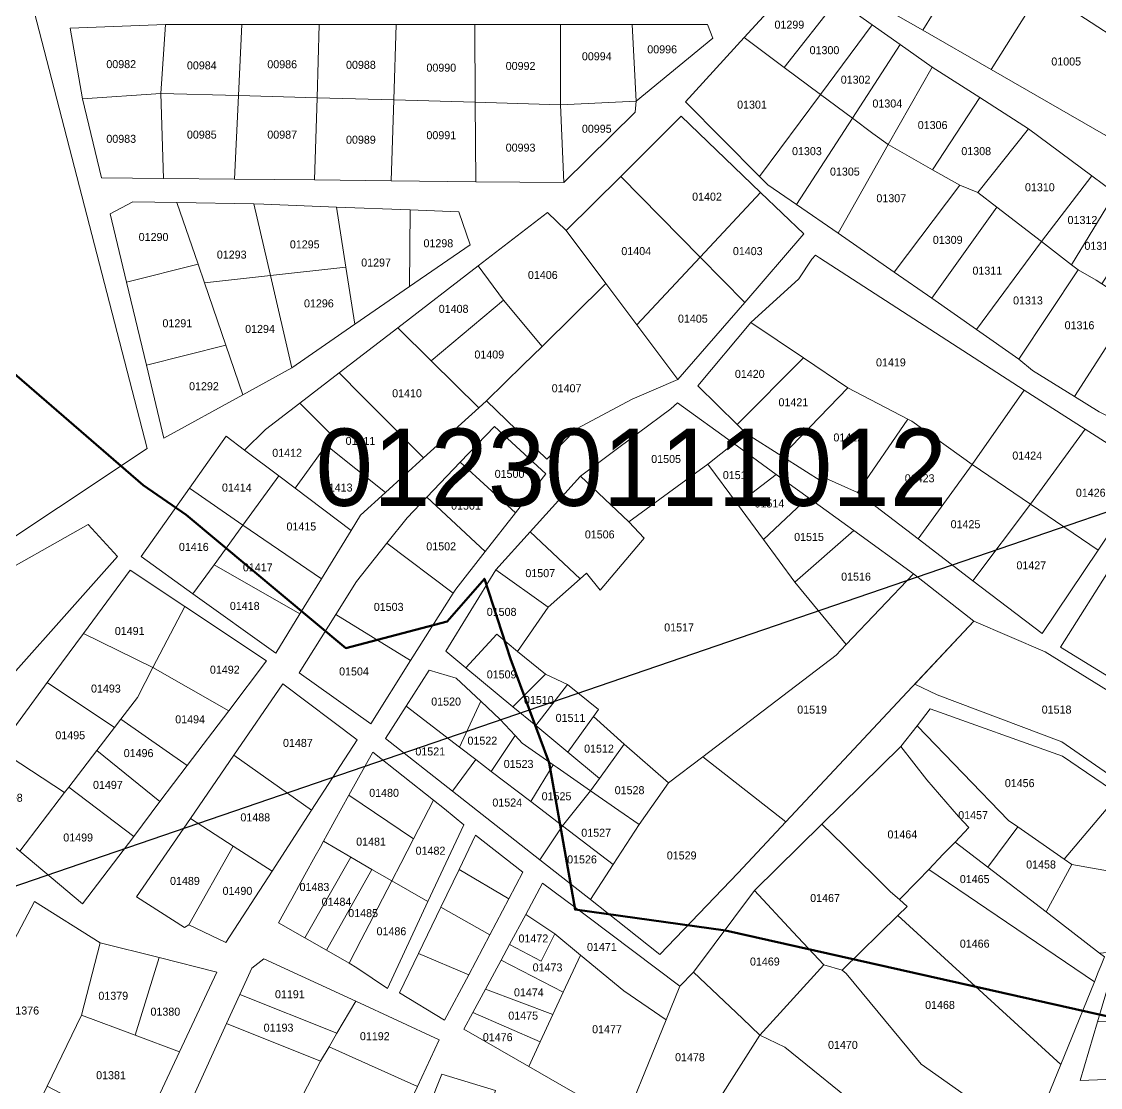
# Model space of a CAD drawing. Header units: metres. Extents: x 245225 to 248406, y 1633796 to 1637634.
# Drawn here: x 246328.6 to 246530.8, y 1634529.7 to 1634729.4 of the extents above; entities that cross this region are included whole.
import ezdxf
from ezdxf.enums import TextEntityAlignment as Align

# ---------------------------------------------------------------- set-up
doc = ezdxf.new("R2010")
doc.units = ezdxf.units.M
doc.header["$MEASUREMENT"] = 0
doc.layers.add('historique_numero_parcelle', color=7, linetype='Continuous')
doc.layers.add('limites_sections', color=7, linetype='Continuous')
doc.layers.add('Limites_Communes', color=7, linetype='Continuous', lineweight=211, plot=False)
doc.layers.add('LIMITES_PARCELLES', color=7, linetype='Continuous', lineweight=0, true_color=0xffffff)
doc.styles.add('Style-FANCY', font='FANCY.shx')

msp = doc.modelspace()

# ---------------------------------------------------------------- linework, layer by layer
at = {"layer": 'Limites_Communes', "color": 210, "lineweight": 80, "flags": 128}
msp.add_lwpolyline([(246816.4302, 1634263.9817), (246794.7343, 1634326.8203), (246780.4792, 1634357.3669), (246711.1976, 1634490.176), (246697.4991, 1634511.3582), (246685.1296, 1634530.4852), (246678.9118, 1634540.1777), (246667.7642, 1634557.5549), (246649.0798, 1634583.3906), (246642.7543, 1634592.1372), (246626.617, 1634586.3651), (246576.9768, 1634616.6345), (246567.3856, 1634602.7438), (246545.3612, 1634540), (246460.5599, 1634559.0875), (246432.3612, 1634563), (246427.4869, 1634590.5068), (246420.2108, 1634610.0199), (246415.3612, 1634625), (246408.3612, 1634617), (246389.3612, 1634612), (246359.3983, 1634636.9696), (246351.3874, 1634642.5217), (246313.6842, 1634675.0655)], dxfattribs=at)
at = {"layer": 'limites_parcelles', "flags": 128}
for points in [[(246507.248, 1634743.466), (246497.518, 1634727.791), (246483.234, 1634735.98), (246490.695, 1634745.346), (246492.928, 1634749.122), (246494.388, 1634751.592), (246507.248, 1634743.466)], [(246523.252, 1634733.074), (246539.774, 1634722.345), (246531.882, 1634708.089), (246510.357, 1634720.43), (246519.725, 1634735.363), (246523.252, 1634733.074)], [(246471.578, 1634720.818), (246478.372, 1634715.767), (246466.949, 1634700.369), (246453.072, 1634714.39), (246464.053, 1634726.413), (246471.578, 1634720.818)], [(246499.268, 1634720.899), (246491.031, 1634706.354), (246488.18, 1634708.474), (246484.352, 1634711.321), (246493.316, 1634725.112), (246499.268, 1634720.899)], [(246484.352, 1634711.321), (246473.838, 1634695.146), (246468.47, 1634698.832), (246466.949, 1634700.369), (246478.372, 1634715.767), (246484.352, 1634711.321)], [(246499.336, 1634701.655), (246508.226, 1634715.179), (246517.376, 1634709.336), (246507.851, 1634697.377), (246504.464, 1634698.753), (246499.336, 1634701.655)], [(246491.031, 1634706.354), (246481.647, 1634689.784), (246473.838, 1634695.146), (246484.352, 1634711.321), (246488.18, 1634708.474), (246491.031, 1634706.354)], [(246529.239, 1634700.511), (246519.802, 1634688.179), (246511.403, 1634694.643), (246507.851, 1634697.377), (246517.376, 1634709.336), (246529.239, 1634700.511)], [(246499.336, 1634701.655), (246504.464, 1634698.753), (246492.188, 1634682.455), (246481.647, 1634689.784), (246491.031, 1634706.354), (246499.336, 1634701.655)], [(246455.8, 1634685.295), (246443.927, 1634672.608), (246438.136, 1634680.329), (246430.688, 1634690.26), (246440.903, 1634700.415), (246455.8, 1634685.295)], [(246511.403, 1634694.643), (246499.217, 1634677.557), (246492.188, 1634682.455), (246504.464, 1634698.753), (246507.851, 1634697.377), (246511.403, 1634694.643)], [(246539.284, 1634693.038), (246531.095, 1634680.297), (246530.076, 1634680.973), (246526.689, 1634682.878), (246525.411, 1634683.862), (246533.623, 1634697.249), (246539.284, 1634693.038)], [(246357.701, 1634695.503), (246361.658, 1634683.944), (246348.249, 1634680.591), (246345.184, 1634693.38), (246349.407, 1634695.646), (246357.701, 1634695.503)], [(246372.096, 1634695.255), (246375.218, 1634681.851), (246362.844, 1634680.479), (246361.658, 1634683.944), (246357.701, 1634695.503), (246372.096, 1634695.255)], [(246387.584, 1634694.671), (246389.369, 1634683.421), (246375.218, 1634681.851), (246372.096, 1634695.255), (246373.96, 1634695.223), (246387.584, 1634694.671)], [(246401.443, 1634694.111), (246401.308, 1634679.747), (246391.072, 1634672.685), (246389.369, 1634683.421), (246387.584, 1634694.671), (246401.443, 1634694.111)], [(246430.688, 1634690.26), (246438.136, 1634680.329), (246426.15, 1634668.554), (246418.932, 1634677.235), (246414.152, 1634683.642), (246427.146, 1634693.656), (246430.688, 1634690.26)], [(246525.411, 1634683.862), (246526.689, 1634682.878), (246515.577, 1634666.156), (246507.592, 1634671.72), (246519.802, 1634688.179), (246525.411, 1634683.862)], [(246516.529, 1634660.336), (246506.774, 1634646.411), (246495.499, 1634654.524), (246494.756, 1634654.91), (246483.509, 1634660.759), (246475.159, 1634666.39), (246465.306, 1634673.036), (246474.298, 1634681.232), (246476.736, 1634684.889), (246477.426, 1634685.638), (246478.167, 1634685.162), (246516.529, 1634660.336)], [(246362.844, 1634680.479), (246366.852, 1634668.769), (246351.979, 1634665.03), (246348.249, 1634680.591), (246361.658, 1634683.944), (246362.844, 1634680.479)], [(246537.062, 1634676.336), (246525.97, 1634659.182), (246518.117, 1634664.04), (246515.577, 1634666.156), (246526.689, 1634682.878), (246530.076, 1634680.973), (246531.095, 1634680.297), (246532.557, 1634679.326), (246537.062, 1634676.336)], [(246379.252, 1634664.531), (246370.037, 1634659.464), (246366.852, 1634668.769), (246362.844, 1634680.479), (246375.218, 1634681.851), (246379.252, 1634664.531)], [(246432.593, 1634653.112), (246427.037, 1634647.397), (246415.765, 1634658.351), (246422.618, 1634665.083), (246426.15, 1634668.554), (246438.136, 1634680.329), (246443.927, 1634672.608), (246451.643, 1634662.32), (246443.07, 1634658.669), (246432.593, 1634653.112)], [(246426.15, 1634668.554), (246422.618, 1634665.083), (246415.765, 1634658.351), (246414.287, 1634657.011), (246405.386, 1634665.838), (246418.932, 1634677.235), (246426.15, 1634668.554)], [(246549.392, 1634668.572), (246537.703, 1634652.791), (246530.605, 1634656.314), (246525.97, 1634659.182), (246537.062, 1634676.336), (246542.353, 1634672.824), (246549.392, 1634668.572)], [(246414.287, 1634657.011), (246403.952, 1634647.648), (246394.761, 1634656.899), (246392.376, 1634659.3), (246388.122, 1634663.581), (246399.117, 1634672.055), (246405.386, 1634665.838), (246414.287, 1634657.011)], [(246483.509, 1634660.759), (246471.089, 1634647.995), (246464.441, 1634652.232), (246462.709, 1634653.938), (246475.159, 1634666.39), (246483.509, 1634660.759)], [(246403.952, 1634647.648), (246396.779, 1634641.149), (246385.691, 1634650.019), (246386.932, 1634651.742), (246380.741, 1634657.893), (246388.122, 1634663.581), (246392.376, 1634659.3), (246394.761, 1634656.899), (246403.952, 1634647.648)], [(246494.756, 1634654.91), (246485.309, 1634641.18), (246479.276, 1634643.825), (246478.959, 1634642.979), (246471.089, 1634647.995), (246483.509, 1634660.759), (246494.756, 1634654.91)], [(246385.691, 1634650.019), (246382.499, 1634645.588), (246379.879, 1634641.969), (246376.792, 1634644.297), (246370.395, 1634649.119), (246374.331, 1634652.954), (246380.741, 1634657.893), (246386.932, 1634651.742), (246385.691, 1634650.019)], [(246451.502, 1634642.274), (246442.446, 1634635.676), (246433.344, 1634644.249), (246444.232, 1634652.347), (246450.278, 1634656.843), (246451.575, 1634657.952), (246462.083, 1634650.34), (246457.263, 1634646.471), (246451.502, 1634642.274)], [(246506.774, 1634646.411), (246496.688, 1634632.479), (246485.309, 1634641.18), (246494.756, 1634654.91), (246495.499, 1634654.524), (246506.774, 1634646.411)], [(246530.426, 1634630.377), (246517.741, 1634638.977), (246527.997, 1634653.022), (246537.273, 1634647.106), (246540.236, 1634644.99), (246530.426, 1634630.377)], [(246370.395, 1634649.119), (246376.792, 1634644.297), (246370.072, 1634635.068), (246360.031, 1634641.954), (246366.927, 1634651.734), (246370.395, 1634649.119)], [(246396.779, 1634641.149), (246392.112, 1634636.92), (246390.365, 1634634.062), (246379.879, 1634641.969), (246382.499, 1634645.588), (246385.691, 1634650.019), (246396.779, 1634641.149)], [(246462.802, 1634638.953), (246467.678, 1634632.336), (246473.561, 1634624.352), (246483.155, 1634612.66), (246481.287, 1634610.7), (246456.309, 1634591.645), (246449.888, 1634586.748), (246441.554, 1634594.024), (246435.818, 1634599.181), (246436.744, 1634600.47), (246430.91, 1634605.196), (246426.783, 1634607.101), (246421.581, 1634611.395), (246427.312, 1634619.695), (246433.274, 1634624.956), (246434.508, 1634626.045), (246437.048, 1634622.87), (246445.303, 1634632.607), (246442.446, 1634635.676), (246451.502, 1634642.274), (246457.263, 1634646.471), (246462.802, 1634638.953)], [(246379.879, 1634641.969), (246390.365, 1634634.062), (246384.789, 1634624.977), (246370.072, 1634635.068), (246376.792, 1634644.297), (246379.879, 1634641.969)], [(246433.274, 1634624.956), (246423.906, 1634633.804), (246433.344, 1634644.249), (246442.446, 1634635.676), (246445.303, 1634632.607), (246437.048, 1634622.87), (246434.508, 1634626.045), (246433.274, 1634624.956)], [(246370.072, 1634635.068), (246364.648, 1634627.619), (246360.693, 1634622.188), (246350.995, 1634629.141), (246360.031, 1634641.954), (246370.072, 1634635.068)], [(246415.47, 1634630.079), (246409.987, 1634623.077), (246409.513, 1634622.327), (246397.072, 1634631.678), (246400.859, 1634636.412), (246404.57, 1634640.303), (246415.47, 1634630.079)], [(246409.513, 1634622.327), (246401.51, 1634609.665), (246387.46, 1634618.308), (246391.334, 1634624.506), (246397.072, 1634631.678), (246409.513, 1634622.327)], [(246582.541, 1634592.009), (246573.084, 1634581.625), (246562.077, 1634588.39), (246547.698, 1634597.228), (246534.068, 1634605.606), (246523.369, 1634612.181), (246533.545, 1634628.323), (246544.566, 1634621.542), (246558.454, 1634612.997), (246572.153, 1634604.567), (246569.49, 1634600.293), (246582.541, 1634592.009)], [(246427.312, 1634619.695), (246421.581, 1634611.395), (246417.681, 1634614.615), (246411.883, 1634608.335), (246408.089, 1634611.398), (246417.469, 1634626.68), (246427.312, 1634619.695)], [(246507.11, 1634617.05), (246494.62, 1634603.722), (246471.857, 1634579.432), (246456.309, 1634591.645), (246481.287, 1634610.7), (246483.155, 1634612.66), (246495.79, 1634625.92), (246507.11, 1634617.05)], [(246500.234, 1634603.258), (246496.076, 1634605.275), (246507.11, 1634617.05), (246520.479, 1634611.316), (246565.088, 1634583.693), (246564.136, 1634582.82), (246540.323, 1634582.9), (246523.605, 1634594.423), (246500.234, 1634603.258)], [(246353.2, 1634608.366), (246350.273, 1634602.755), (246347.162, 1634598.69), (246345.983, 1634597.148), (246333.377, 1634605.552), (246340.176, 1634614.754), (246353.2, 1634608.366)], [(246420.705, 1634601.023), (246411.883, 1634608.335), (246417.681, 1634614.615), (246421.581, 1634611.395), (246426.783, 1634607.101), (246420.705, 1634601.023)], [(246367.397, 1634600.248), (246359.621, 1634589.978), (246347.162, 1634598.69), (246350.273, 1634602.755), (246353.2, 1634608.366), (246367.397, 1634600.248)], [(246414.682, 1634602.036), (246410.7, 1634593.454), (246400.695, 1634601.108), (246404.981, 1634607.842), (246410.061, 1634606.36), (246414.682, 1634602.036)], [(246345.983, 1634597.148), (246342.652, 1634592.795), (246337.414, 1634585.951), (246336.641, 1634584.939), (246324.162, 1634593.082), (246333.377, 1634605.552), (246345.983, 1634597.148)], [(246435.818, 1634599.181), (246431.007, 1634592.485), (246424.958, 1634597.498), (246430.91, 1634605.196), (246436.744, 1634600.47), (246435.818, 1634599.181)], [(246421.108, 1634595.597), (246416.644, 1634588.906), (246413.734, 1634591.132), (246410.7, 1634593.454), (246414.682, 1634602.036), (246418.316, 1634598.635), (246421.108, 1634595.597)], [(246410.7, 1634593.454), (246413.734, 1634591.132), (246409.387, 1634585.167), (246396.832, 1634595.036), (246400.695, 1634601.108), (246410.7, 1634593.454)], [(246534.293, 1634584.55), (246524.027, 1634572.45), (246515.339, 1634578.501), (246513.603, 1634579.71), (246496.48, 1634597.464), (246498.932, 1634600.595), (246523.737, 1634591.731), (246534.293, 1634584.55)], [(246354.515, 1634583.235), (246342.652, 1634592.795), (246345.983, 1634597.148), (246347.162, 1634598.69), (246359.621, 1634589.978), (246354.515, 1634583.235)], [(246515.339, 1634578.501), (246509.731, 1634570.951), (246503.599, 1634575.661), (246506.202, 1634578.371), (246504.213, 1634580.431), (246498.286, 1634587.31), (246493.418, 1634593.555), (246496.48, 1634597.464), (246513.603, 1634579.71), (246515.339, 1634578.501)], [(246416.644, 1634588.906), (246421.108, 1634595.597), (246422.401, 1634594.191), (246428.238, 1634590.132), (246424.029, 1634583.256), (246416.644, 1634588.906)], [(246449.888, 1634586.748), (246444.332, 1634578.942), (246440.579, 1634581.552), (246435.23, 1634585.271), (246436.908, 1634587.594), (246441.554, 1634594.024), (246449.888, 1634586.748)], [(246382.938, 1634581.601), (246375.544, 1634570.177), (246368.271, 1634574.878), (246360.225, 1634580.078), (246368.355, 1634591.931), (246382.938, 1634581.601)], [(246471.857, 1634579.432), (246462.908, 1634569.883), (246448.267, 1634554.608), (246441.877, 1634559.63), (246435.217, 1634564.865), (246439.474, 1634571.439), (246444.332, 1634578.942), (246449.888, 1634586.748), (246456.309, 1634591.645), (246471.857, 1634579.432)], [(246503.599, 1634575.661), (246501.387, 1634573.358), (246498.66, 1634570.518), (246496.593, 1634568.366), (246493.188, 1634564.871), (246491.513, 1634566.355), (246482.646, 1634575.065), (246478.637, 1634579.003), (246493.418, 1634593.555), (246498.286, 1634587.31), (246504.213, 1634580.431), (246506.202, 1634578.371), (246503.599, 1634575.661)], [(246416.644, 1634588.906), (246424.029, 1634583.256), (246429.977, 1634578.705), (246425.728, 1634572.324), (246409.387, 1634585.167), (246413.734, 1634591.132), (246416.644, 1634588.906)], [(246424.029, 1634583.256), (246428.238, 1634590.132), (246428.957, 1634589.632), (246435.23, 1634585.271), (246429.977, 1634578.705), (246424.029, 1634583.256)], [(246349.586, 1634576.725), (246340.013, 1634564.083), (246328.252, 1634573.976), (246336.641, 1634584.939), (246337.414, 1634585.951), (246349.586, 1634576.725)], [(246402.054, 1634576.269), (246399.654, 1634571.638), (246397.966, 1634568.383), (246394.248, 1634570.537), (246390.328, 1634572.808), (246385.165, 1634575.8), (246386.572, 1634578.345), (246387.311, 1634579.681), (246389.938, 1634584.432), (246402.054, 1634576.269)], [(246429.977, 1634578.705), (246435.23, 1634585.271), (246440.579, 1634581.552), (246444.332, 1634578.942), (246439.474, 1634571.439), (246429.977, 1634578.705)], [(246538.421, 1634581.743), (246540.609, 1634569.37), (246539.215, 1634569.021), (246525.456, 1634571.455), (246524.027, 1634572.45), (246534.293, 1634584.55), (246538.421, 1634581.743)], [(246404.762, 1634564.516), (246397.966, 1634568.383), (246399.654, 1634571.638), (246402.054, 1634576.269), (246405.812, 1634583.519), (246407.857, 1634581.911), (246411.458, 1634578.899), (246404.762, 1634564.516)], [(246368.271, 1634574.878), (246359.901, 1634560.132), (246359.107, 1634559.656), (246350.138, 1634565.371), (246360.225, 1634580.078), (246368.271, 1634574.878)], [(246493.188, 1634564.871), (246494.62, 1634563.602), (246492.882, 1634561.9), (246482.411, 1634551.644), (246478.975, 1634552.628), (246473.193, 1634558.838), (246466, 1634566.562), (246478.637, 1634579.003), (246482.646, 1634575.065), (246491.513, 1634566.355), (246493.188, 1634564.871)], [(246524.027, 1634572.45), (246525.456, 1634571.455), (246520.641, 1634562.57), (246509.731, 1634570.951), (246515.339, 1634578.501), (246524.027, 1634572.45)], [(246390.328, 1634572.808), (246381.66, 1634557.702), (246376.723, 1634560.534), (246378.732, 1634564.167), (246379.212, 1634565.036), (246380.921, 1634568.126), (246381.699, 1634569.533), (246383.606, 1634572.982), (246384.525, 1634574.642), (246385.165, 1634575.8), (246390.328, 1634572.808)], [(246509.731, 1634570.951), (246520.641, 1634562.57), (246530.692, 1634554.85), (246531.605, 1634554.148), (246530.989, 1634552.597), (246530.45, 1634551.27), (246529.723, 1634549.48), (246498.66, 1634570.518), (246501.387, 1634573.358), (246503.599, 1634575.661), (246509.731, 1634570.951)], [(246520.641, 1634562.57), (246525.456, 1634571.455), (246539.215, 1634569.021), (246540.609, 1634569.37), (246542.254, 1634555.755), (246530.692, 1634554.85), (246520.641, 1634562.57)], [(246385.727, 1634555.369), (246394.248, 1634570.537), (246397.966, 1634568.383), (246397.108, 1634566.727), (246394.46, 1634561.619), (246392.243, 1634557.342), (246389.961, 1634552.94), (246385.727, 1634555.369)], [(246529.723, 1634549.48), (246524.801, 1634537.356), (246523.422, 1634533.958), (246492.882, 1634561.9), (246494.62, 1634563.602), (246493.188, 1634564.871), (246496.593, 1634568.366), (246498.66, 1634570.518), (246529.723, 1634549.48)], [(246404.762, 1634564.516), (246397.17, 1634548.208), (246391.437, 1634552.093), (246389.961, 1634552.94), (246392.243, 1634557.342), (246394.46, 1634561.619), (246397.108, 1634566.727), (246397.966, 1634568.383), (246404.762, 1634564.516)], [(246451.982, 1634548.614), (246449.433, 1634542.35), (246441.482, 1634547.78), (246433.346, 1634554.471), (246428.54, 1634558.424), (246423.084, 1634562.1), (246426.244, 1634567.961), (246434.488, 1634561.843), (246451.982, 1634548.614)], [(246454.536, 1634551.263), (246466, 1634566.562), (246473.193, 1634558.838), (246478.975, 1634552.628), (246466.96, 1634539.474), (246463.708, 1634542.559), (246454.536, 1634551.263)], [(246343.295, 1634556.779), (246339.777, 1634543.219), (246333.384, 1634529.899), (246330.252, 1634523.375), (246323.211, 1634529.511), (246319.14, 1634533.059), (246325.331, 1634553.697), (246331.018, 1634564.505), (246343.295, 1634556.779)], [(246523.422, 1634533.958), (246520.935, 1634527.832), (246516.971, 1634520.065), (246497.222, 1634534.029), (246496.335, 1634535.101), (246483.152, 1634551.009), (246482.411, 1634551.644), (246492.882, 1634561.9), (246523.422, 1634533.958)], [(246433.346, 1634554.471), (246430.127, 1634547.532), (246418.463, 1634553.529), (246420.048, 1634556.469), (246426, 1634553.346), (246428.54, 1634558.424), (246433.346, 1634554.471)], [(246387.705, 1634539.813), (246369.485, 1634547.078), (246371.743, 1634552.046), (246373.965, 1634553.739), (246391.226, 1634545.803), (246387.705, 1634539.813)], [(246449.433, 1634542.35), (246442.83, 1634526.122), (246439.655, 1634527.514), (246434.844, 1634527.189), (246431.952, 1634528.849), (246423.665, 1634533.603), (246425.812, 1634538.231), (246428.187, 1634543.349), (246430.127, 1634547.532), (246433.346, 1634554.471), (246441.482, 1634547.78), (246449.433, 1634542.35)], [(246466.96, 1634539.474), (246461.288, 1634530.51), (246455.106, 1634520.741), (246442.83, 1634526.122), (246449.433, 1634542.35), (246451.982, 1634548.614), (246454.536, 1634551.263), (246463.708, 1634542.559), (246466.96, 1634539.474)], [(246516.971, 1634520.065), (246512.363, 1634511.036), (246498.257, 1634518.66), (246487.084, 1634524.698), (246471.703, 1634537.209), (246466.96, 1634539.474), (246478.975, 1634552.628), (246482.411, 1634551.644), (246483.152, 1634551.009), (246496.335, 1634535.101), (246497.222, 1634534.029), (246516.971, 1634520.065)], [(246545.899, 1634542.539), (246542.821, 1634542.428), (246530.301, 1634541.978), (246533.088, 1634551.415), (246545.826, 1634551.966), (246545.899, 1634542.539)], [(246387.705, 1634539.813), (246386.229, 1634537.302), (246384.624, 1634534.572), (246367.018, 1634541.651), (246369.485, 1634547.078), (246387.705, 1634539.813)], [(246402.775, 1634529.829), (246386.229, 1634537.302), (246387.705, 1634539.813), (246391.226, 1634545.803), (246406.88, 1634538.605), (246402.775, 1634529.829)], [(246349.867, 1634539.44), (246358.186, 1634536.324), (246350.873, 1634520.738), (246333.384, 1634529.899), (246339.777, 1634543.219), (246349.867, 1634539.44)], [(246425.812, 1634538.231), (246423.665, 1634533.603), (246421.642, 1634534.763), (246411.488, 1634540.589), (246413.184, 1634543.737), (246425.812, 1634538.231)], [(246384.624, 1634534.572), (246381.344, 1634528.328), (246384.826, 1634526.518), (246380.497, 1634517.215), (246360.502, 1634527.315), (246367.018, 1634541.651), (246384.624, 1634534.572)], [(246512.363, 1634511.036), (246507.917, 1634502.326), (246494.343, 1634507.77), (246487.597, 1634510.475), (246475.833, 1634514.342), (246457.329, 1634520.424), (246455.106, 1634520.741), (246461.288, 1634530.51), (246466.96, 1634539.474), (246471.703, 1634537.209), (246487.084, 1634524.698), (246498.257, 1634518.66), (246512.363, 1634511.036)], [(246402.775, 1634529.829), (246398.019, 1634519.66), (246384.826, 1634526.518), (246381.344, 1634528.328), (246384.624, 1634534.572), (246386.229, 1634537.302), (246402.775, 1634529.829)]]:
    msp.add_lwpolyline(points, close=True, dxfattribs=at)
at = {"layer": 'limites_parcelles'}
for points in [[(246523.252, 1634733.074), (246534.003, 1634747.38), (246548.286, 1634737.723), (246539.774, 1634722.345)], [(246519.725, 1634735.363), (246510.357, 1634720.43), (246497.518, 1634727.791), (246507.248, 1634743.466)], [(246481.464, 1634733.5), (246471.578, 1634720.818), (246464.053, 1634726.413), (246474.82, 1634738.203)], [(246352.106, 1634649.384), (246302.152, 1634616.258), (246279.61, 1634702.618), (246329.986, 1634735.003)], [(246471.578, 1634720.818), (246481.464, 1634733.5), (246488.063, 1634728.829), (246478.372, 1634715.767)], [(246354.698, 1634715.966), (246340.014, 1634714.948), (246337.651, 1634728.196), (246355.545, 1634728.878)], [(246369.238, 1634715.555), (246354.698, 1634715.966), (246355.545, 1634728.878), (246369.889, 1634728.878)], [(246383.968, 1634715.139), (246369.238, 1634715.555), (246369.889, 1634728.878), (246384.382, 1634728.878)], [(246398.339, 1634714.733), (246383.968, 1634715.139), (246384.382, 1634728.878), (246398.773, 1634728.878)], [(246413.64, 1634714.301), (246398.339, 1634714.733), (246398.773, 1634728.878), (246413.565, 1634728.878)], [(246429.629, 1634713.849), (246413.64, 1634714.301), (246413.565, 1634728.878), (246429.627, 1634728.878)], [(246443.81, 1634714.484), (246429.629, 1634713.849), (246429.627, 1634728.878), (246443.03, 1634728.878)], [(246443.81, 1634714.484), (246443.03, 1634728.878), (246457.145, 1634728.878), (246458.204, 1634726.338)], [(246493.316, 1634725.112), (246484.352, 1634711.321), (246478.372, 1634715.767), (246488.063, 1634728.829)], [(246508.226, 1634715.179), (246499.336, 1634701.655), (246491.031, 1634706.354), (246499.268, 1634720.899)], [(246355.194, 1634700.03), (246343.561, 1634700.152), (246340.014, 1634714.948), (246354.698, 1634715.966)], [(246369.238, 1634715.555), (246368.472, 1634699.891), (246355.194, 1634700.03), (246354.698, 1634715.966)], [(246383.968, 1634715.139), (246383.503, 1634699.734), (246368.472, 1634699.891), (246369.238, 1634715.555)], [(246398.339, 1634714.733), (246397.875, 1634699.584), (246383.503, 1634699.734), (246383.968, 1634715.139)], [(246413.64, 1634714.301), (246413.717, 1634699.418), (246397.875, 1634699.584), (246398.339, 1634714.733)], [(246429.629, 1634713.849), (246430.264, 1634699.244), (246413.717, 1634699.418), (246413.64, 1634714.301)], [(246430.264, 1634699.244), (246429.629, 1634713.849), (246443.81, 1634714.484), (246443.617, 1634712.418)], [(246467.14, 1634697.411), (246455.8, 1634685.295), (246440.903, 1634700.415), (246452.255, 1634711.701)], [(246533.623, 1634697.249), (246525.411, 1634683.862), (246519.802, 1634688.179), (246529.239, 1634700.511)], [(246464.166, 1634676.804), (246455.8, 1634685.295), (246467.14, 1634697.411), (246475.251, 1634689.624)], [(246401.308, 1634679.747), (246401.443, 1634694.111), (246410.579, 1634693.741), (246412.695, 1634687.603)], [(246519.802, 1634688.179), (246507.592, 1634671.72), (246499.217, 1634677.557), (246511.403, 1634694.643)], [(246464.166, 1634676.804), (246451.643, 1634662.32), (246443.927, 1634672.608), (246455.8, 1634685.295)], [(246391.072, 1634672.685), (246379.252, 1634664.531), (246375.218, 1634681.851), (246389.369, 1634683.421)], [(246418.932, 1634677.235), (246405.386, 1634665.838), (246399.117, 1634672.055), (246414.152, 1634683.642)], [(246475.159, 1634666.39), (246462.709, 1634653.938), (246455.358, 1634661.182), (246465.306, 1634673.036)], [(246370.037, 1634659.464), (246355.26, 1634651.339), (246351.979, 1634665.03), (246366.852, 1634668.769)], [(246527.997, 1634653.022), (246517.741, 1634638.977), (246506.774, 1634646.411), (246516.529, 1634660.336)], [(246421.152, 1634637.335), (246410.812, 1634646.849), (246417.21, 1634653.557), (246426.894, 1634644.667)], [(246470.065, 1634644.557), (246462.802, 1634638.953), (246457.263, 1634646.471), (246462.083, 1634650.34)], [(246421.152, 1634637.335), (246415.47, 1634630.079), (246404.57, 1634640.303), (246410.812, 1634646.849)], [(246517.741, 1634638.977), (246506.949, 1634624.635), (246496.688, 1634632.479), (246506.774, 1634646.411)], [(246462.802, 1634638.953), (246470.065, 1634644.557), (246476.042, 1634640.227), (246467.678, 1634632.336)], [(246484.603, 1634634.025), (246473.561, 1634624.352), (246467.678, 1634632.336), (246476.042, 1634640.227)], [(246530.426, 1634630.377), (246519.916, 1634614.721), (246506.949, 1634624.635), (246517.741, 1634638.977)], [(246317.932, 1634597.052), (246301.634, 1634612.947), (246341.069, 1634635.193), (246346.55, 1634629.141)], [(246380.75, 1634618.398), (246364.648, 1634627.619), (246370.072, 1634635.068), (246384.789, 1634624.977)], [(246433.274, 1634624.956), (246427.312, 1634619.695), (246417.469, 1634626.68), (246423.906, 1634633.804)], [(246495.79, 1634625.92), (246483.155, 1634612.66), (246473.561, 1634624.352), (246484.603, 1634634.025)], [(246359.165, 1634619.8), (246353.2, 1634608.366), (246340.176, 1634614.754), (246348.931, 1634626.601)], [(246380.75, 1634618.398), (246376.236, 1634611.044), (246360.693, 1634622.188), (246364.648, 1634627.619)], [(246367.397, 1634600.248), (246353.2, 1634608.366), (246359.165, 1634619.8), (246374.49, 1634609.615)], [(246401.51, 1634609.665), (246394.032, 1634597.836), (246380.618, 1634607.361), (246387.46, 1634618.308)], [(246430.91, 1634605.196), (246424.958, 1634597.498), (246420.705, 1634601.023), (246426.783, 1634607.101)], [(246382.938, 1634581.601), (246368.355, 1634591.931), (246377.522, 1634605.297), (246391.492, 1634594.819)], [(246441.554, 1634594.024), (246436.908, 1634587.594), (246431.007, 1634592.485), (246435.818, 1634599.181)], [(246336.641, 1634584.939), (246328.252, 1634573.976), (246317.023, 1634583.421), (246324.162, 1634593.082)], [(246354.515, 1634583.235), (246349.586, 1634576.725), (246337.414, 1634585.951), (246342.652, 1634592.795)], [(246405.812, 1634583.519), (246402.054, 1634576.269), (246389.938, 1634584.432), (246394.398, 1634592.496)], [(246425.728, 1634572.324), (246429.977, 1634578.705), (246439.474, 1634571.439), (246435.217, 1634564.865)], [(246419.912, 1634565.008), (246410.611, 1634570.523), (246413.707, 1634576.915), (246422.57, 1634570.036)], [(246375.544, 1634570.177), (246366.886, 1634556.799), (246359.901, 1634560.132), (246368.271, 1634574.878)], [(246381.66, 1634557.702), (246390.328, 1634572.808), (246394.248, 1634570.537), (246385.727, 1634555.369)], [(246416.351, 1634558.27), (246407.177, 1634563.432), (246410.611, 1634570.523), (246419.912, 1634565.008)], [(246412.398, 1634550.791), (246402.975, 1634554.757), (246407.177, 1634563.432), (246416.351, 1634558.27)], [(246428.54, 1634558.424), (246426, 1634553.346), (246420.048, 1634556.469), (246423.084, 1634562.1)], [(246354.39, 1634553.992), (246349.867, 1634539.44), (246339.777, 1634543.219), (246343.295, 1634556.779)], [(246349.867, 1634539.44), (246354.39, 1634553.992), (246365.202, 1634551.276), (246358.186, 1634536.324)], [(246412.398, 1634550.791), (246407.886, 1634542.255), (246399.419, 1634547.414), (246402.975, 1634554.757)], [(246430.127, 1634547.532), (246428.187, 1634543.349), (246415.538, 1634548.103), (246418.463, 1634553.529)], [(246425.812, 1634538.231), (246413.184, 1634543.737), (246415.538, 1634548.103), (246428.187, 1634543.349)], [(246543.145, 1634531.582), (246527.055, 1634530.989), (246530.301, 1634541.978), (246542.821, 1634542.428)], [(246417.448, 1634529.092), (246413.323, 1634516.716), (246402.714, 1634520.516), (246407.356, 1634532.149)], [(246350.873, 1634520.738), (246347.637, 1634513.843), (246330.252, 1634523.375), (246333.384, 1634529.899)]]:
    msp.add_3dface(points, dxfattribs=at)
at = {"layer": 'limites_sections', "flags": 128}
msp.add_lwpolyline([(246278.712, 1634922.249), (246475.166, 1634954), (246643.177, 1634926.218), (246784.729, 1634903.067), (246991.766, 1634872.64), (246999.571246, 1634870.253254), (247040.849557, 1634805.47047), (247038.303451, 1634801.958394), (247032.6049, 1634798.1715), (247024.9407, 1634793.0783), (247023.4972, 1634792.1191), (247016.734, 1634787.6247), (247004.1143, 1634784.8567), (246959.9992, 1634775.1805), (246935.4919, 1634769.8051), (246636.5417, 1634671.0846), (246589.0941, 1634657.0569), (246244.6059, 1634539.0524)], dxfattribs=at)

# ---------------------------------------------------------------- texts
at = {"layer": 'historique_numero_parcelle', "style": 'Style-FANCY'}
for s, p in [('01299', (246472.52365, 1634728.848581)), ('00994', (246436.413239, 1634722.917982)), ('00996', (246448.674805, 1634724.220466)), ('01300', (246479.105616, 1634724.063945)), ('00982', (246347.251483, 1634721.449364)), ('00984', (246362.359484, 1634721.210132)), ('00986', (246377.43431, 1634721.422783)), ('00988', (246392.190654, 1634721.316458)), ('00990', (246407.265479, 1634720.784831)), ('00992', (246422.127984, 1634721.103807)), ('01005', (246524.427131, 1634721.941118)), ('01302', (246484.944457, 1634718.535032)), ('01301', (246465.517041, 1634713.856721)), ('01304', (246490.889459, 1634714.069372)), ('00985', (246362.359484, 1634708.238452)), ('00987', (246377.43431, 1634708.238452)), ('00995', (246436.413239, 1634709.334931)), ('01306', (246499.382319, 1634710.029012)), ('00983', (246347.251483, 1634707.447658)), ('00989', (246392.190654, 1634707.281525)), ('00991', (246407.265479, 1634708.132127)), ('00993', (246422.127984, 1634705.799617)), ('01303', (246475.814633, 1634705.138051)), ('01308', (246507.556696, 1634705.138051)), ('01305', (246482.927403, 1634701.310342)), ('01310', (246519.48651, 1634698.373107)), ('01402', (246457.080076, 1634696.610033)), ('01307', (246491.632584, 1634696.313055)), ('01312', (246527.475106, 1634692.232824)), ('01290', (246353.313428, 1634689.048051)), ('01309', (246502.208848, 1634688.51144)), ('01295', (246381.658347, 1634687.665822)), ('01298', (246406.712282, 1634687.878473)), ('01404', (246443.809983, 1634686.40281)), ('01403', (246464.723649, 1634686.40281)), ('01314', (246530.633388, 1634687.395025)), ('01293', (246367.963611, 1634685.751968)), ('01297', (246395.0346, 1634684.263415)), ('01406', (246426.29346, 1634681.937149)), ('01311', (246509.6401, 1634682.743296)), ('01296', (246384.312365, 1634676.607997)), ('01313', (246517.257134, 1634677.16122)), ('01408', (246409.573143, 1634675.584216)), ('01291', (246357.772179, 1634672.886613)), ('01294', (246373.271648, 1634671.823361)), ('01405', (246454.426057, 1634673.750105)), ('01316', (246526.917762, 1634672.509491)), ('01409', (246416.261269, 1634667.025033)), ('01419', (246491.560754, 1634665.548109)), ('01420', (246465.100188, 1634663.395023)), ('01292', (246362.761734, 1634661.084511)), ('01410', (246400.841421, 1634659.768335)), ('01407', (246430.752211, 1634660.698681)), ('01421', (246473.274566, 1634658.078761)), ('01411', (246392.1097, 1634650.837015)), ('01422', (246483.572158, 1634651.486595)), ('01412', (246378.361884, 1634648.604184)), ('01424', (246517.118953, 1634648.084188)), ('01505', (246449.413279, 1634647.449559)), ('01500', (246420.059834, 1634644.658521)), ('01513', (246462.833135, 1634644.424985)), ('01423', (246496.948412, 1634643.831178)), ('01414', (246368.926847, 1634642.091763)), ('01413', (246387.83673, 1634642.091763)), ('01426', (246529.028862, 1634641.126529)), ('01501', (246411.885456, 1634638.704307)), ('01514', (246468.778137, 1634639.108723)), ('01415', (246381.029172, 1634634.795193)), ('01425', (246505.547432, 1634635.218833)), ('01506', (246436.965932, 1634633.308301)), ('01515', (246476.209389, 1634632.835533)), ('01416', (246360.858631, 1634630.967484)), ('01502', (246407.240924, 1634631.075471)), ('01427', (246517.881983, 1634627.516898)), ('01417', (246372.854795, 1634627.139775)), ('01507', (246425.819054, 1634626.051603)), ('01516', (246485.020731, 1634625.392766)), ('01418', (246370.413098, 1634619.909659)), ('01503', (246397.394515, 1634619.725251)), ('01508', (246418.573583, 1634618.794905)), ('01491', (246348.835927, 1634615.213073)), ('01517', (246451.845498, 1634615.876656)), ('01492', (246366.670932, 1634607.956375)), ('01504', (246390.892169, 1634607.630754)), ('01509', (246418.573583, 1634607.072546)), ('01493', (246344.377175, 1634604.421061)), ('01520', (246408.166987, 1634601.987921)), ('01510', (246425.546069, 1634602.272721)), ('01519', (246476.786638, 1634600.479432)), ('01518', (246522.628174, 1634600.479432)), ('01494', (246360.168586, 1634598.652916)), ('01511', (246431.491071, 1634598.93107)), ('01495', (246337.689048, 1634595.675809)), ('01487', (246380.372303, 1634594.233773)), ('01522', (246414.961274, 1634594.651479)), ('01512', (246436.82944, 1634593.159128)), ('01496', (246350.507958, 1634592.326564)), ('01521', (246405.194486, 1634592.631299)), ('01523', (246421.755562, 1634590.292144)), ('01497', (246344.748738, 1634586.37235)), ('01480', (246396.535276, 1634584.877151)), ('01528', (246442.563068, 1634585.374601)), ('01456', (246515.707347, 1634586.697971)), ('01498', (246325.984826, 1634583.953451)), ('01524', (246419.632347, 1634583.062027)), ('01525', (246428.868332, 1634584.231605)), ('01488', (246372.383707, 1634580.278584)), ('01457', (246506.975626, 1634580.69724)), ('01527', (246436.299584, 1634577.400208)), ('01464', (246493.705533, 1634577.082181)), ('01499', (246339.175299, 1634576.510683)), ('01481', (246394.093579, 1634575.73318)), ('01482', (246405.240457, 1634574.031976)), ('01529', (246452.329856, 1634573.147198)), ('01526', (246433.645565, 1634572.402921)), ('01458', (246519.714915, 1634571.446943)), ('01465', (246507.267568, 1634568.709068)), ('01489', (246359.193234, 1634568.370157)), ('01483', (246383.477505, 1634567.22716)), ('01490', (246369.039643, 1634566.509465)), ('01467', (246479.214591, 1634565.173754)), ('01484', (246387.617774, 1634564.462704)), ('01485', (246392.607329, 1634562.336199)), ('01486', (246397.915366, 1634558.933791)), ('01472', (246424.528537, 1634557.584789)), ('01466', (246507.267568, 1634556.614572)), ('01471', (246437.373988, 1634555.989911)), ('01469', (246467.928377, 1634553.265326)), ('01473', (246427.182556, 1634552.162202)), ('01379', (246345.760582, 1634546.847186)), ('01191', (246378.869317, 1634547.137251)), ('01474', (246423.679251, 1634547.483891)), ('01468', (246500.765222, 1634545.1248)), ('01376', (246329.066805, 1634544.082729)), ('01380', (246355.527371, 1634543.870079)), ('01475', (246422.617644, 1634543.124556)), ('01193', (246376.746102, 1634540.864062)), ('01477', (246438.329434, 1634540.57275)), ('01192', (246394.793428, 1634539.269183)), ('01476', (246417.840411, 1634539.084197)), ('01470', (246482.558654, 1634537.635515)), ('01478', (246453.881983, 1634535.336232)), ('01381', (246345.335939, 1634531.961651))]:
    msp.add_text(s, height=1.499994, dxfattribs=at).set_placement(p, align=Align.MIDDLE_CENTER)
at = {"layer": 'limites_sections', "linetype": 'Continuous', "lineweight": 0, "style": 'Style-FANCY'}
msp.add_text('01230111012', height=14.474253, dxfattribs=at).set_placement((246442.896514, 1634645.900055), align=Align.MIDDLE_CENTER)

doc.saveas('drawing.dxf')
